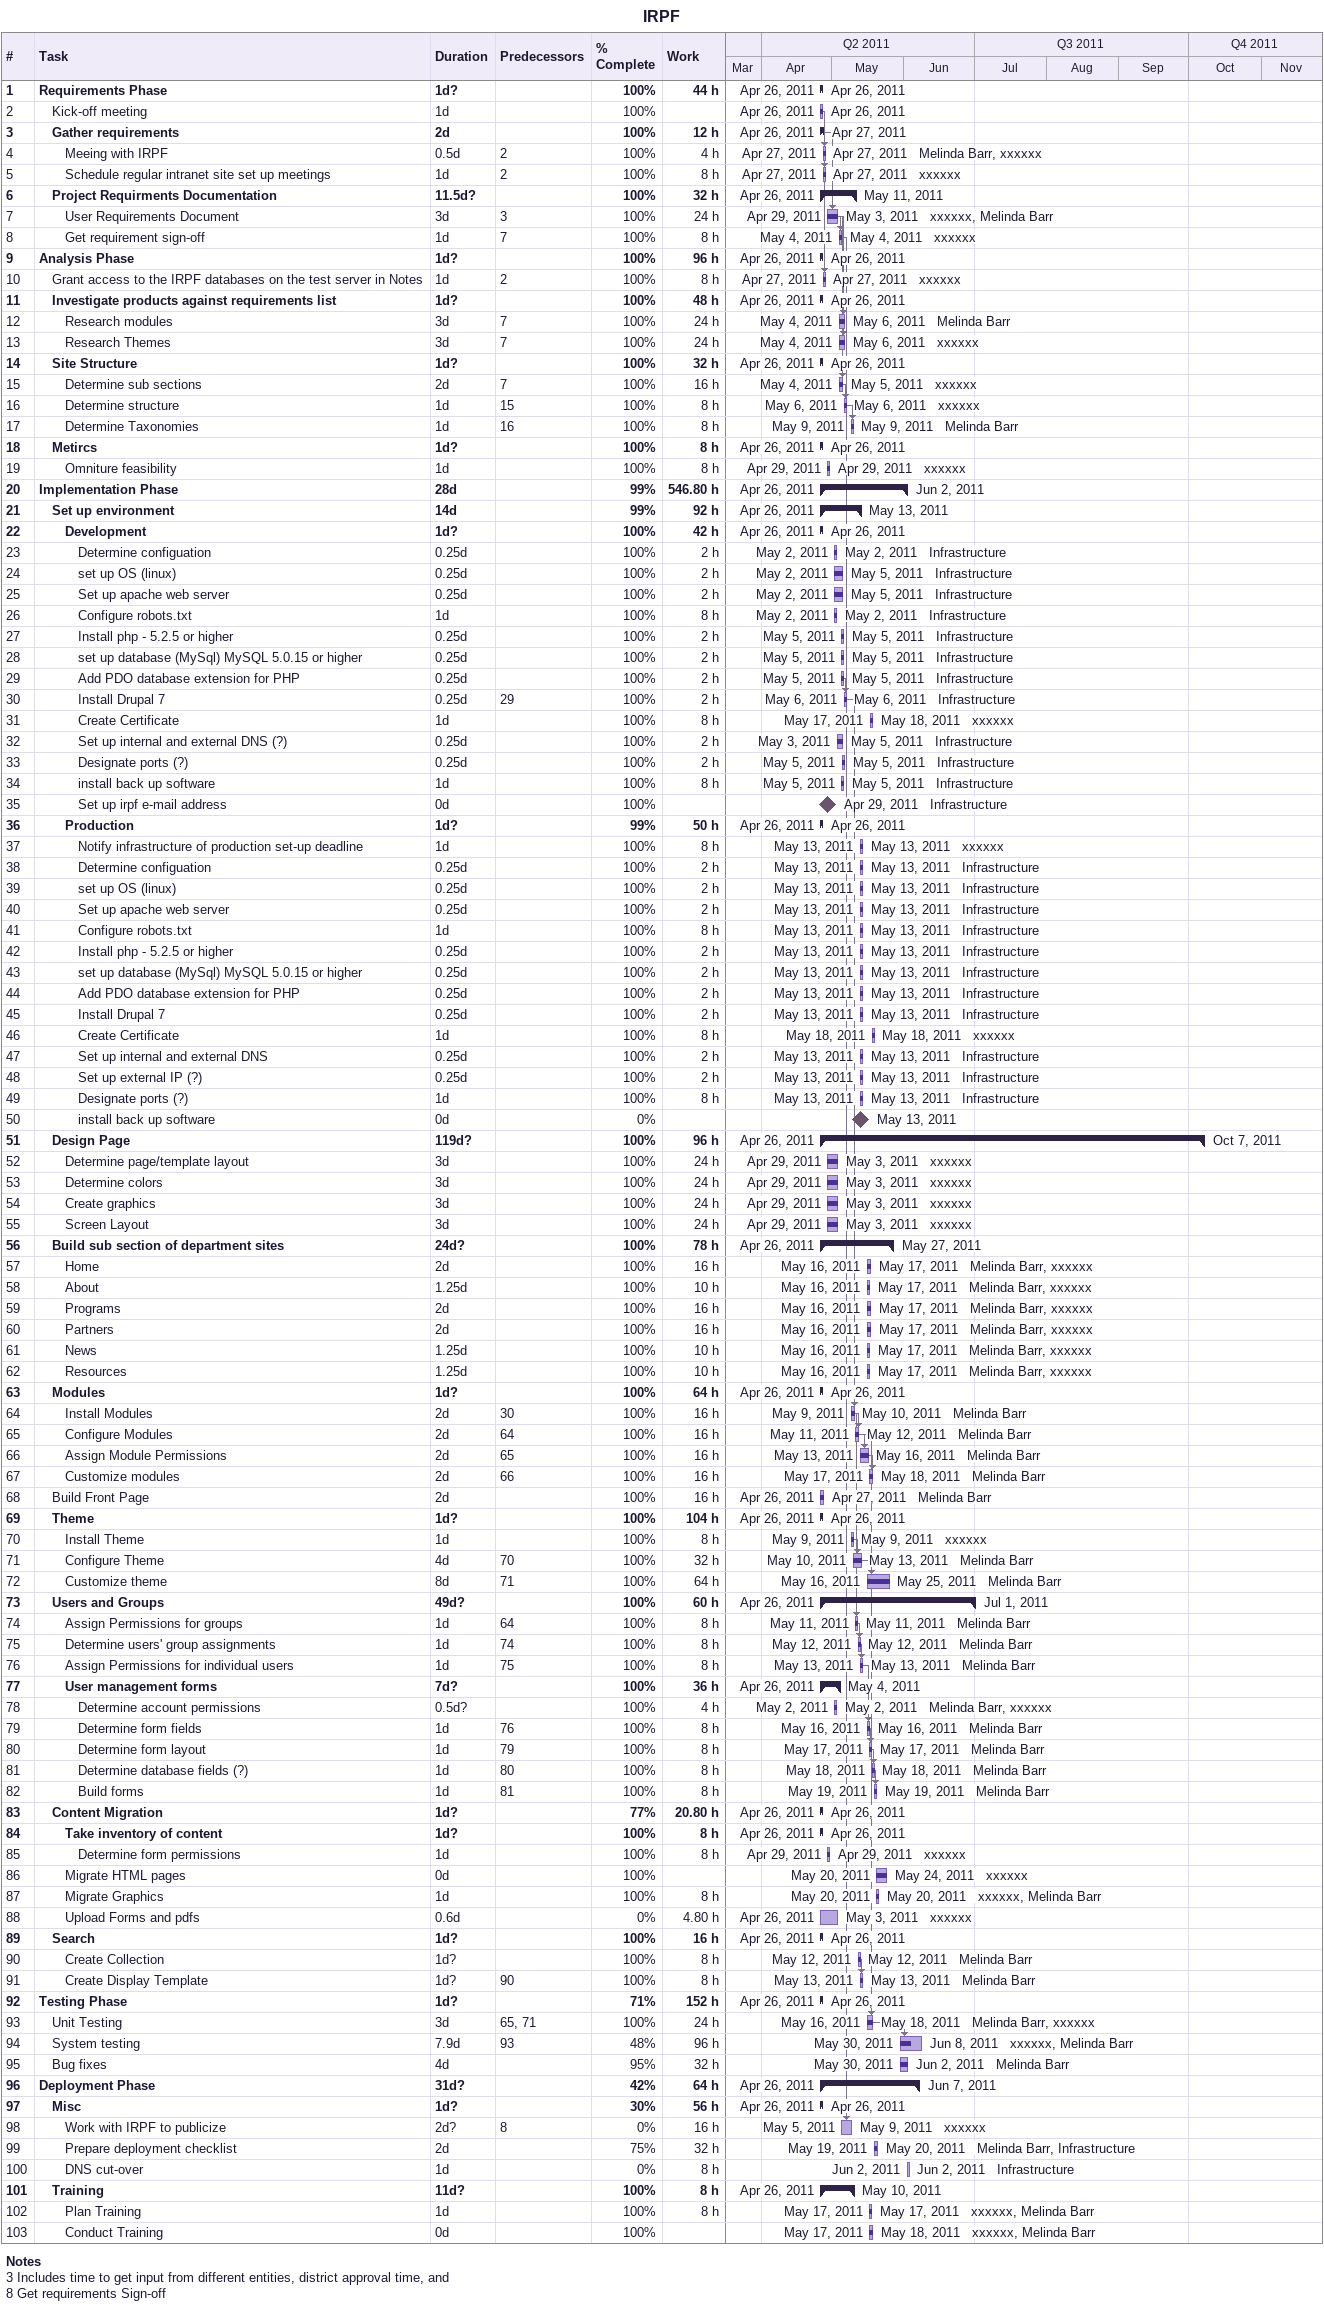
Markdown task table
IRPF

| ID | Level | Task | Duration | Start | Finish | Predecessors | Resources | % complete | Work (h) |
|---|---|---|---|---|---|---|---|---|---|
| 1 | 1 | **Requirements Phase** | 1d? | 2011-04-26 | 2011-04-26 |  |  | 100 | 44 |
| 2 | 2 | Kick-off meeting | 1d | 2011-04-26 | 2011-04-26 |  |  | 100 |  |
| 3 | 2 | **Gather requirements** | 2d | 2011-04-26 | 2011-04-27 |  |  | 100 | 12 |
| 4 | 3 | Meeing with IRPF | 0.5d | 2011-04-27 | 2011-04-27 | 2 | Melinda Barr, xxxxxx | 100 | 4 |
| 5 | 3 | Schedule regular intranet site set up meetings | 1d | 2011-04-27 | 2011-04-27 | 2 | xxxxxx | 100 | 8 |
| 6 | 2 | **Project Requirments Documentation** | 11.5d? | 2011-04-26 | 2011-05-11 |  |  | 100 | 32 |
| 7 | 3 | User Requirements Document | 3d | 2011-04-29 | 2011-05-03 | 3 | xxxxxx, Melinda Barr | 100 | 24 |
| 8 | 3 | Get requirement sign-off | 1d | 2011-05-04 | 2011-05-04 | 7 | xxxxxx | 100 | 8 |
| 9 | 1 | **Analysis Phase** | 1d? | 2011-04-26 | 2011-04-26 |  |  | 100 | 96 |
| 10 | 2 | Grant access to the IRPF databases on the test server in Notes | 1d | 2011-04-27 | 2011-04-27 | 2 | xxxxxx | 100 | 8 |
| 11 | 2 | **Investigate products against requirements list** | 1d? | 2011-04-26 | 2011-04-26 |  |  | 100 | 48 |
| 12 | 3 | Research modules | 3d | 2011-05-04 | 2011-05-06 | 7 | Melinda Barr | 100 | 24 |
| 13 | 3 | Research Themes | 3d | 2011-05-04 | 2011-05-06 | 7 | xxxxxx | 100 | 24 |
| 14 | 2 | **Site Structure** | 1d? | 2011-04-26 | 2011-04-26 |  |  | 100 | 32 |
| 15 | 3 | Determine sub sections | 2d | 2011-05-04 | 2011-05-05 | 7 | xxxxxx | 100 | 16 |
| 16 | 3 | Determine structure | 1d | 2011-05-06 | 2011-05-06 | 15 | xxxxxx | 100 | 8 |
| 17 | 3 | Determine Taxonomies | 1d | 2011-05-09 | 2011-05-09 | 16 | Melinda Barr | 100 | 8 |
| 18 | 2 | **Metircs** | 1d? | 2011-04-26 | 2011-04-26 |  |  | 100 | 8 |
| 19 | 3 | Omniture feasibility | 1d | 2011-04-29 | 2011-04-29 |  | xxxxxx | 100 | 8 |
| 20 | 1 | **Implementation Phase** | 28d | 2011-04-26 | 2011-06-02 |  |  | 99 | 546.80 |
| 21 | 2 | **Set up environment** | 14d | 2011-04-26 | 2011-05-13 |  |  | 99 | 92 |
| 22 | 3 | **Development** | 1d? | 2011-04-26 | 2011-04-26 |  |  | 100 | 42 |
| 23 | 4 | Determine configuation | 0.25d | 2011-05-02 | 2011-05-02 |  | Infrastructure | 100 | 2 |
| 24 | 4 | set up OS (linux) | 0.25d | 2011-05-02 | 2011-05-05 |  | Infrastructure | 100 | 2 |
| 25 | 4 | Set up apache web server | 0.25d | 2011-05-02 | 2011-05-05 |  | Infrastructure | 100 | 2 |
| 26 | 4 | Configure robots.txt | 1d | 2011-05-02 | 2011-05-02 |  | Infrastructure | 100 | 8 |
| 27 | 4 | Install php - 5.2.5 or higher | 0.25d | 2011-05-05 | 2011-05-05 |  | Infrastructure | 100 | 2 |
| 28 | 4 | set up database (MySql) MySQL 5.0.15 or higher | 0.25d | 2011-05-05 | 2011-05-05 |  | Infrastructure | 100 | 2 |
| 29 | 4 | Add PDO database extension for PHP | 0.25d | 2011-05-05 | 2011-05-05 |  | Infrastructure | 100 | 2 |
| 30 | 4 | Install Drupal 7 | 0.25d | 2011-05-06 | 2011-05-06 | 29 | Infrastructure | 100 | 2 |
| 31 | 4 | Create Certificate | 1d | 2011-05-17 | 2011-05-18 |  | xxxxxx | 100 | 8 |
| 32 | 4 | Set up internal and external DNS (?) | 0.25d | 2011-05-03 | 2011-05-05 |  | Infrastructure | 100 | 2 |
| 33 | 4 | Designate ports (?) | 0.25d | 2011-05-05 | 2011-05-05 |  | Infrastructure | 100 | 2 |
| 34 | 4 | install back up software | 1d | 2011-05-05 | 2011-05-05 |  | Infrastructure | 100 | 8 |
| 35 | 4 | Set up irpf e-mail address | 0d | 2011-04-29 | 2011-04-29 |  | Infrastructure | 100 |  |
| 36 | 3 | **Production** | 1d? | 2011-04-26 | 2011-04-26 |  |  | 99 | 50 |
| 37 | 4 | Notify infrastructure of production set-up deadline | 1d | 2011-05-13 | 2011-05-13 |  | xxxxxx | 100 | 8 |
| 38 | 4 | Determine configuation | 0.25d | 2011-05-13 | 2011-05-13 |  | Infrastructure | 100 | 2 |
| 39 | 4 | set up OS (linux) | 0.25d | 2011-05-13 | 2011-05-13 |  | Infrastructure | 100 | 2 |
| 40 | 4 | Set up apache web server | 0.25d | 2011-05-13 | 2011-05-13 |  | Infrastructure | 100 | 2 |
| 41 | 4 | Configure robots.txt | 1d | 2011-05-13 | 2011-05-13 |  | Infrastructure | 100 | 8 |
| 42 | 4 | Install php - 5.2.5 or higher | 0.25d | 2011-05-13 | 2011-05-13 |  | Infrastructure | 100 | 2 |
| 43 | 4 | set up database (MySql) MySQL 5.0.15 or higher | 0.25d | 2011-05-13 | 2011-05-13 |  | Infrastructure | 100 | 2 |
| 44 | 4 | Add PDO database extension for PHP | 0.25d | 2011-05-13 | 2011-05-13 |  | Infrastructure | 100 | 2 |
| 45 | 4 | Install Drupal 7 | 0.25d | 2011-05-13 | 2011-05-13 |  | Infrastructure | 100 | 2 |
| 46 | 4 | Create Certificate | 1d | 2011-05-18 | 2011-05-18 |  | xxxxxx | 100 | 8 |
| 47 | 4 | Set up internal and external DNS | 0.25d | 2011-05-13 | 2011-05-13 |  | Infrastructure | 100 | 2 |
| 48 | 4 | Set up external IP (?) | 0.25d | 2011-05-13 | 2011-05-13 |  | Infrastructure | 100 | 2 |
| 49 | 4 | Designate ports (?) | 1d | 2011-05-13 | 2011-05-13 |  | Infrastructure | 100 | 8 |
| 50 | 4 | install back up software | 0d | 2011-05-13 | 2011-05-13 |  |  | 0 |  |
| 51 | 2 | **Design Page** | 119d? | 2011-04-26 | 2011-10-07 |  |  | 100 | 96 |
| 52 | 3 | Determine page/template layout | 3d | 2011-04-29 | 2011-05-03 |  | xxxxxx | 100 | 24 |
| 53 | 3 | Determine colors | 3d | 2011-04-29 | 2011-05-03 |  | xxxxxx | 100 | 24 |
| 54 | 3 | Create graphics | 3d | 2011-04-29 | 2011-05-03 |  | xxxxxx | 100 | 24 |
| 55 | 3 | Screen Layout | 3d | 2011-04-29 | 2011-05-03 |  | xxxxxx | 100 | 24 |
| 56 | 2 | **Build sub section of department sites** | 24d? | 2011-04-26 | 2011-05-27 |  |  | 100 | 78 |
| 57 | 3 | Home | 2d | 2011-05-16 | 2011-05-17 |  | Melinda Barr, xxxxxx | 100 | 16 |
| 58 | 3 | About | 1.25d | 2011-05-16 | 2011-05-17 |  | Melinda Barr, xxxxxx | 100 | 10 |
| 59 | 3 | Programs | 2d | 2011-05-16 | 2011-05-17 |  | Melinda Barr, xxxxxx | 100 | 16 |
| 60 | 3 | Partners | 2d | 2011-05-16 | 2011-05-17 |  | Melinda Barr, xxxxxx | 100 | 16 |
| 61 | 3 | News | 1.25d | 2011-05-16 | 2011-05-17 |  | Melinda Barr, xxxxxx | 100 | 10 |
| 62 | 3 | Resources | 1.25d | 2011-05-16 | 2011-05-17 |  | Melinda Barr, xxxxxx | 100 | 10 |
| 63 | 2 | **Modules** | 1d? | 2011-04-26 | 2011-04-26 |  |  | 100 | 64 |
| 64 | 3 | Install Modules | 2d | 2011-05-09 | 2011-05-10 | 30 | Melinda Barr | 100 | 16 |
| 65 | 3 | Configure Modules | 2d | 2011-05-11 | 2011-05-12 | 64 | Melinda Barr | 100 | 16 |
| 66 | 3 | Assign Module Permissions | 2d | 2011-05-13 | 2011-05-16 | 65 | Melinda Barr | 100 | 16 |
| 67 | 3 | Customize modules | 2d | 2011-05-17 | 2011-05-18 | 66 | Melinda Barr | 100 | 16 |
| 68 | 2 | Build Front Page | 2d | 2011-04-26 | 2011-04-27 |  | Melinda Barr | 100 | 16 |
| 69 | 2 | **Theme** | 1d? | 2011-04-26 | 2011-04-26 |  |  | 100 | 104 |
| 70 | 3 | Install Theme | 1d | 2011-05-09 | 2011-05-09 |  | xxxxxx | 100 | 8 |
| 71 | 3 | Configure Theme | 4d | 2011-05-10 | 2011-05-13 | 70 | Melinda Barr | 100 | 32 |
| 72 | 3 | Customize theme | 8d | 2011-05-16 | 2011-05-25 | 71 | Melinda Barr | 100 | 64 |
| 73 | 2 | **Users and Groups** | 49d? | 2011-04-26 | 2011-07-01 |  |  | 100 | 60 |
| 74 | 3 | Assign Permissions for groups | 1d | 2011-05-11 | 2011-05-11 | 64 | Melinda Barr | 100 | 8 |
| 75 | 3 | Determine users' group assignments | 1d | 2011-05-12 | 2011-05-12 | 74 | Melinda Barr | 100 | 8 |
| 76 | 3 | Assign Permissions for individual users | 1d | 2011-05-13 | 2011-05-13 | 75 | Melinda Barr | 100 | 8 |
| 77 | 3 | **User management forms** | 7d? | 2011-04-26 | 2011-05-04 |  |  | 100 | 36 |
| 78 | 4 | Determine account permissions | 0.5d? | 2011-05-02 | 2011-05-02 |  | Melinda Barr, xxxxxx | 100 | 4 |
| 79 | 4 | Determine form fields | 1d | 2011-05-16 | 2011-05-16 | 76 | Melinda Barr | 100 | 8 |
| 80 | 4 | Determine form layout | 1d | 2011-05-17 | 2011-05-17 | 79 | Melinda Barr | 100 | 8 |
| 81 | 4 | Determine database fields (?) | 1d | 2011-05-18 | 2011-05-18 | 80 | Melinda Barr | 100 | 8 |
| 82 | 4 | Build forms | 1d | 2011-05-19 | 2011-05-19 | 81 | Melinda Barr | 100 | 8 |
| 83 | 2 | **Content Migration** | 1d? | 2011-04-26 | 2011-04-26 |  |  | 77 | 20.80 |
| 84 | 3 | **Take inventory of content** | 1d? | 2011-04-26 | 2011-04-26 |  |  | 100 | 8 |
| 85 | 4 | Determine form permissions | 1d | 2011-04-29 | 2011-04-29 |  | xxxxxx | 100 | 8 |
| 86 | 3 | Migrate HTML pages | 0d | 2011-05-20 | 2011-05-24 |  | xxxxxx | 100 |  |
| 87 | 3 | Migrate Graphics | 1d | 2011-05-20 | 2011-05-20 |  | xxxxxx, Melinda Barr | 100 | 8 |
| 88 | 3 | Upload Forms and pdfs | 0.6d | 2011-04-26 | 2011-05-03 |  | xxxxxx | 0 | 4.80 |
| 89 | 2 | **Search** | 1d? | 2011-04-26 | 2011-04-26 |  |  | 100 | 16 |
| 90 | 3 | Create Collection | 1d? | 2011-05-12 | 2011-05-12 |  | Melinda Barr | 100 | 8 |
| 91 | 3 | Create Display Template | 1d? | 2011-05-13 | 2011-05-13 | 90 | Melinda Barr | 100 | 8 |
| 92 | 1 | **Testing Phase** | 1d? | 2011-04-26 | 2011-04-26 |  |  | 71 | 152 |
| 93 | 2 | Unit Testing | 3d | 2011-05-16 | 2011-05-18 | 65, 71 | Melinda Barr, xxxxxx | 100 | 24 |
| 94 | 2 | System testing | 7.9d | 2011-05-30 | 2011-06-08 | 93 | xxxxxx, Melinda Barr | 48 | 96 |
| 95 | 2 | Bug fixes | 4d | 2011-05-30 | 2011-06-02 |  | Melinda Barr | 95 | 32 |
| 96 | 1 | **Deployment Phase** | 31d? | 2011-04-26 | 2011-06-07 |  |  | 42 | 64 |
| 97 | 2 | **Misc** | 1d? | 2011-04-26 | 2011-04-26 |  |  | 30 | 56 |
| 98 | 3 | Work with IRPF to publicize | 2d? | 2011-05-05 | 2011-05-09 | 8 | xxxxxx | 0 | 16 |
| 99 | 3 | Prepare deployment checklist | 2d | 2011-05-19 | 2011-05-20 |  | Melinda Barr, Infrastructure | 75 | 32 |
| 100 | 3 | DNS cut-over | 1d | 2011-06-02 | 2011-06-02 |  | Infrastructure | 0 | 8 |
| 101 | 2 | **Training** | 11d? | 2011-04-26 | 2011-05-10 |  |  | 100 | 8 |
| 102 | 3 | Plan Training | 1d | 2011-05-17 | 2011-05-17 |  | xxxxxx, Melinda Barr | 100 | 8 |
| 103 | 3 | Conduct Training | 0d | 2011-05-17 | 2011-05-18 |  | xxxxxx, Melinda Barr | 100 |  |

Notes
- 3: Includes time to get input from different entities, district approval time, and
- 8: Get requirements Sign-off
